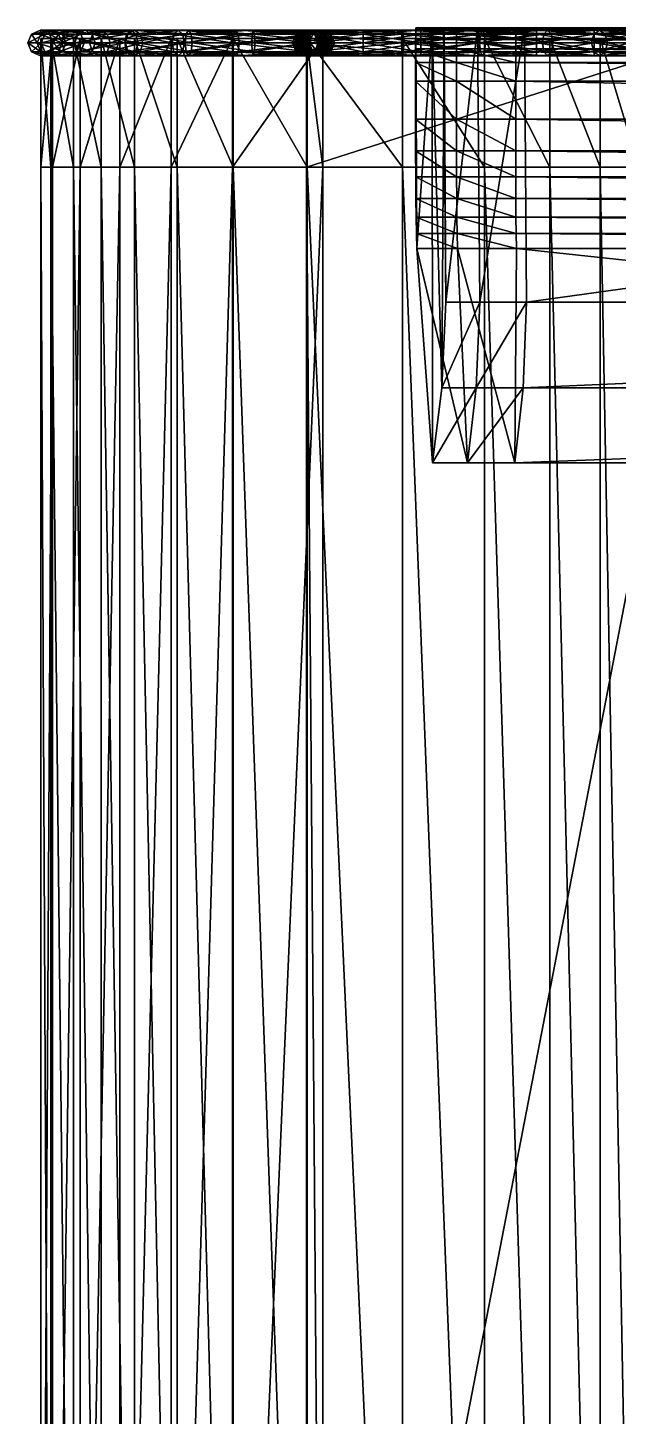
# Model space of a CAD drawing. Extents: x -356 to 628, y -543 to 194.
# Drawn here: x -355.6 to -162.8, y -258.9 to 193.9 of the extents above; entities that cross this region are included whole.
import ezdxf

# ---------------------------------------------------------------- set-up
doc = ezdxf.new("R2010")
doc.units = 0
doc.header["$MEASUREMENT"] = 0
for name, color, linetype in [('Line01', 152, 'Continuous'), ('Line06', 132, 'Continuous'), ('Loft02', 134, 'Continuous')]:
    doc.layers.add(name, color=color, linetype=linetype)

msp = doc.modelspace()

# ---------------------------------------------------------------- meshes
at = {"layer": 'Line01', "color": 5}
mesh = msp.add_polyface(dxfattribs=at)
corners = [(-133.26, 190.4, -217.16), (-133.38, 190.4, 166.06), (-138.78, 190.4, 196.08), (-146.27, 190.4, 220.02), (-156.11, 190.4, 238.17), (-168.77, 190.4, 251.63), (-185.2, 190.4, 261.54), (-206.53, 190.4, 268.6), (-233.2, 190.4, 273.17), (-264.33, 190.4, 273.17), (-288.51, 190.4, 269), (-306.81, 190.4, 261.52), (-320.72, 190.4, 251.34), (-331.62, 190.4, 238.79), (-340.61, 190.4, 224.16), (-347.99, 190.4, 209.26), (-351.26, 190.4, 166.89), (-347.53, 190.4, 136.33), (-338.51, 190.4, 116.43), (-325.54, 190.4, 104.13), (-308.79, 190.4, 96.78), (-288.72, 190.4, 92.81), (-259.23, 190.4, 89.95), (-264.62, 190.4, -217.19), (-133.26, 148.4, -217.16), (-133.38, 148.4, 166.06), (-138.78, 148.4, 196.08), (-146.27, 148.4, 220.02), (-156.11, 148.4, 238.17), (-168.77, 148.4, 251.63), (-185.2, 148.4, 261.54), (-206.53, 148.4, 268.6), (-233.2, 148.4, 273.17), (-264.33, 148.4, 273.17), (-288.51, 148.4, 269), (-306.81, 148.4, 261.52), (-320.72, 148.4, 251.34), (-331.62, 148.4, 238.79), (-340.61, 148.4, 224.16), (-347.99, 148.4, 209.26), (-351.26, 148.4, 166.89), (-347.53, 148.4, 136.33), (-338.51, 148.4, 116.43), (-325.54, 148.4, 104.13), (-308.79, 148.4, 96.78), (-288.72, 148.4, 92.81), (-259.23, 148.4, 89.95), (-264.62, 148.4, -217.19), (-133.26, -530.95, -217.16), (-133.38, -530.95, 166.06), (-138.78, -530.95, 196.08), (-146.27, -530.95, 220.02), (-156.11, -530.95, 238.17), (-168.77, -530.95, 251.63), (-185.2, -530.95, 261.54), (-206.53, -530.95, 268.6), (-233.2, -530.95, 273.17), (-264.33, -530.95, 273.17), (-288.51, -530.95, 269), (-306.81, -530.95, 261.52), (-320.72, -530.95, 251.34), (-331.62, -530.95, 238.79), (-340.61, -530.95, 224.16), (-347.99, -530.95, 209.26), (-351.26, -530.95, 166.89), (-347.53, -530.95, 136.33), (-338.51, -530.95, 116.43), (-325.54, -530.95, 104.13), (-308.79, -530.95, 96.78), (-288.72, -530.95, 92.81), (-259.23, -530.95, 89.95), (-264.62, -530.95, -217.19), (-157.63, -542.5, -192.81), (-157.74, -542.5, 163.88), (-162.49, -542.5, 190.27), (-168.81, -542.5, 210.49), (-176.02, -542.5, 223.78), (-184.22, -542.5, 232.49), (-195.45, -542.5, 239.27), (-212.45, -542.5, 244.9), (-235.27, -542.5, 248.81), (-262.25, -542.5, 248.81), (-281.75, -542.5, 245.45), (-294.83, -542.5, 240.1), (-304.13, -542.5, 233.3), (-311.92, -542.5, 224.33), (-319.27, -542.5, 212.36), (-324.06, -542.5, 202.69), (-326.78, -542.5, 167.43), (-323.8, -542.5, 142.98), (-318.29, -542.5, 130.83), (-311.86, -542.5, 124.73), (-301.44, -542.5, 120.16), (-285.18, -542.5, 116.94), (-234.48, -542.5, 112.03), (-239.83, -542.5, -192.82)]
mesh.append_faces([[corners[k] for k in face] for face in [(21, 10, 22, 21), (20, 17, 21, 20)]], dxfattribs={"vtx0": -1, "vtx1": -1, "vtx3": -1, "color": 5})
mesh.append_faces([[corners[k] for k in face] for face in [(94, 72, 73, 94), (94, 73, 74, 94), (94, 74, 75, 94), (94, 75, 76, 94), (94, 76, 77, 94), (94, 77, 78, 94), (94, 78, 79, 94), (94, 79, 80, 94), (93, 80, 81, 93), (93, 81, 82, 93), (93, 82, 83, 93), (93, 83, 84, 93), (93, 84, 85, 93), (93, 85, 86, 93), (93, 86, 87, 93), (93, 87, 88, 93), (93, 88, 89, 93), (92, 89, 90, 92), (22, 1, 0, 22), (22, 2, 1, 22), (22, 3, 2, 22), (22, 4, 3, 22), (22, 5, 4, 22), (22, 6, 5, 22), (22, 7, 6, 22), (22, 8, 7, 22), (22, 9, 8, 22), (22, 10, 9, 22), (21, 11, 10, 21), (21, 12, 11, 21), (21, 13, 12, 21), (21, 14, 13, 21), (21, 15, 14, 21), (21, 16, 15, 21), (21, 17, 16, 21), (20, 18, 17, 20)]], dxfattribs={"vtx0": -1, "vtx2": -1, "vtx3": -1, "color": 5})
mesh.append_faces([[corners[k] for k in face] for face in [(22, 0, 23, 22)]], dxfattribs={"vtx0": -1, "vtx3": -1, "color": 5})
mesh.append_faces([[corners[k] for k in face] for face in [(93, 94, 80, 93), (92, 93, 89, 92)]], dxfattribs={"vtx1": -1, "vtx2": -1, "vtx3": -1, "color": 5})
mesh.append_faces([[corners[k] for k in face] for face in [(0, 1, 24, 0), (1, 2, 25, 1), (2, 3, 26, 2), (3, 4, 27, 3), (4, 5, 28, 4), (5, 6, 29, 5), (6, 7, 30, 6), (7, 8, 31, 7), (8, 9, 32, 8), (9, 10, 33, 9), (10, 11, 34, 10), (11, 12, 35, 11), (12, 13, 36, 12), (13, 14, 37, 13), (14, 15, 38, 14), (15, 16, 39, 15), (16, 17, 40, 16), (17, 18, 41, 17), (18, 19, 42, 18), (19, 20, 43, 19), (20, 21, 44, 20), (21, 22, 45, 21), (22, 23, 46, 22), (23, 0, 47, 23), (24, 25, 48, 24), (25, 26, 49, 25), (26, 27, 50, 26), (27, 28, 51, 27), (28, 29, 52, 28), (29, 30, 53, 29), (30, 31, 54, 30), (31, 32, 55, 31), (32, 33, 56, 32), (33, 34, 57, 33), (34, 35, 58, 34), (35, 36, 59, 35), (36, 37, 60, 36), (37, 38, 61, 37), (38, 39, 62, 38), (39, 40, 63, 39), (40, 41, 64, 40), (41, 42, 65, 41), (42, 43, 66, 42), (43, 44, 67, 43), (44, 45, 68, 44), (45, 46, 69, 45), (46, 47, 70, 46), (47, 24, 71, 47), (48, 49, 72, 48), (49, 50, 73, 49), (50, 51, 74, 50), (51, 52, 75, 51), (52, 53, 76, 52), (53, 54, 77, 53), (54, 55, 78, 54), (55, 56, 79, 55), (56, 57, 80, 56), (57, 58, 81, 57), (58, 59, 82, 58), (59, 60, 83, 59), (60, 61, 84, 60), (61, 62, 85, 61), (62, 63, 86, 62), (63, 64, 87, 63), (64, 65, 88, 64), (65, 66, 89, 65), (66, 67, 90, 66), (67, 68, 91, 67), (68, 69, 92, 68), (69, 70, 93, 69), (70, 71, 94, 70), (71, 48, 95, 71), (91, 92, 90, 91), (19, 18, 20, 19)]], dxfattribs={"vtx1": -1, "vtx3": -1, "color": 5})
mesh.append_faces([[corners[k] for k in face] for face in [(1, 25, 24, 1), (2, 26, 25, 2), (3, 27, 26, 3), (4, 28, 27, 4), (5, 29, 28, 5), (6, 30, 29, 6), (7, 31, 30, 7), (8, 32, 31, 8), (9, 33, 32, 9), (10, 34, 33, 10), (11, 35, 34, 11), (12, 36, 35, 12), (13, 37, 36, 13), (14, 38, 37, 14), (15, 39, 38, 15), (16, 40, 39, 16), (17, 41, 40, 17), (18, 42, 41, 18), (19, 43, 42, 19), (20, 44, 43, 20), (21, 45, 44, 21), (22, 46, 45, 22), (23, 47, 46, 23), (0, 24, 47, 0), (25, 49, 48, 25), (26, 50, 49, 26), (27, 51, 50, 27), (28, 52, 51, 28), (29, 53, 52, 29), (30, 54, 53, 30), (31, 55, 54, 31), (32, 56, 55, 32), (33, 57, 56, 33), (34, 58, 57, 34), (35, 59, 58, 35), (36, 60, 59, 36), (37, 61, 60, 37), (38, 62, 61, 38), (39, 63, 62, 39), (40, 64, 63, 40), (41, 65, 64, 41), (42, 66, 65, 42), (43, 67, 66, 43), (44, 68, 67, 44), (45, 69, 68, 45), (46, 70, 69, 46), (47, 71, 70, 47), (24, 48, 71, 24), (49, 73, 72, 49), (50, 74, 73, 50), (51, 75, 74, 51), (52, 76, 75, 52), (53, 77, 76, 53), (54, 78, 77, 54), (55, 79, 78, 55), (56, 80, 79, 56), (57, 81, 80, 57), (58, 82, 81, 58), (59, 83, 82, 59), (60, 84, 83, 60), (61, 85, 84, 61), (62, 86, 85, 62), (63, 87, 86, 63), (64, 88, 87, 64), (65, 89, 88, 65), (66, 90, 89, 66), (67, 91, 90, 67), (68, 92, 91, 68), (69, 93, 92, 69), (70, 94, 93, 70), (71, 95, 94, 71), (48, 72, 95, 48), (94, 95, 72, 94)]], dxfattribs={"vtx2": -1, "vtx3": -1, "color": 5})
at = {"layer": 'Line06', "color": 6}
mesh = msp.add_polyface(dxfattribs=at)
corners = [(483.83, 104.42, -155.71), (484.35, 76.49, -11.56), (489.35, 52.04, 113.63), (490.47, 121.88, 233.06), (490.72, 126.84, 243.32), (490.93, 132.16, 253.08), (491.09, 138.19, 261.82), (491.2, 145.27, 269.06), (491.27, 153.77, 274.28), (491.3, 164.04, 276.97), (491.29, 176.44, 276.63), (491.28, 182.58, 275.1), (491.25, 187.04, 273.13), (491.22, 190.1, 270.79), (491.19, 192.03, 268.15), (491.14, 193.12, 265.29), (491.09, 193.65, 262.28), (491.04, 193.89, 259.2), (489.56, 193.89, 118.51), (483.24, 193.89, -61.52), (486.53, 193.89, -213.42), (466.05, 104.42, -155.69), (466.53, 76.49, -11.6), (471.21, 52.04, 113.6), (473.63, 121.88, 255.2), (473.79, 126.84, 265.46), (473.92, 132.16, 275.23), (474, 138.19, 283.98), (474.05, 145.27, 291.22), (474.07, 153.77, 296.44), (474.08, 164.04, 299.14), (474.08, 176.44, 298.8), (474.07, 182.58, 297.27), (474.07, 187.04, 295.3), (474.06, 190.1, 292.95), (474.04, 192.03, 290.31), (474.03, 193.12, 287.45), (474, 193.65, 284.44), (473.98, 193.89, 281.35), (471.41, 193.89, 118.48), (465.49, 193.89, -61.55), (468.57, 193.89, -213.33), (450.24, 104.42, -155.66), (450.7, 76.49, -11.63), (455.1, 52.04, 113.57), (456.63, 121.88, 260.12), (456.77, 126.84, 270.39), (456.87, 132.16, 280.15), (456.94, 138.19, 288.91), (456.97, 145.27, 296.15), (456.98, 153.77, 301.38), (456.98, 164.04, 304.07), (456.98, 176.44, 303.73), (456.98, 182.58, 302.2), (456.98, 187.04, 300.23), (456.97, 190.1, 297.88), (456.96, 192.03, 295.24), (456.95, 193.12, 292.38), (456.94, 193.65, 289.37), (456.92, 193.89, 286.28), (455.29, 193.89, 118.46), (449.72, 193.89, -61.57), (452.61, 193.89, -213.25), (-192.73, 104.42, -156.1), (-193.89, 76.49, -12.36), (-196.55, 52.04, 113.14), (-196.08, 121.88, 258.6), (-196.15, 126.84, 268.88), (-196.21, 132.16, 278.65), (-196.24, 138.19, 287.42), (-196.26, 145.27, 294.66), (-196.27, 153.77, 299.89), (-196.27, 164.04, 302.58), (-196.27, 176.44, 302.24), (-196.27, 182.58, 300.71), (-196.27, 187.04, 298.74), (-196.27, 190.1, 296.39), (-196.26, 192.03, 293.75), (-196.25, 193.12, 290.89), (-196.25, 193.65, 287.87), (-196.24, 193.89, 284.79), (-196.66, 193.89, 118.04), (-193.13, 193.89, -62.3), (-193.41, 193.89, -213.26), (-208, 104.42, -156.16), (-209.23, 76.49, -12.38), (-212.08, 52.04, 113.14), (-215.35, 121.88, 250.71), (-215.45, 126.84, 260.99), (-215.52, 132.16, 270.76), (-215.57, 138.19, 279.52), (-215.61, 145.27, 286.77), (-215.62, 153.77, 291.99), (-215.63, 164.04, 294.69), (-215.63, 176.44, 294.35), (-215.62, 182.58, 292.82), (-215.62, 187.04, 290.85), (-215.61, 190.1, 288.5), (-215.6, 192.03, 285.86), (-215.59, 193.12, 282.99), (-215.58, 193.65, 279.98), (-215.56, 193.89, 276.89), (-212.19, 193.89, 118.04), (-208.43, 193.89, -62.33), (-208.73, 193.89, -213.34), (-219.16, 104.42, -156.2), (-220.45, 76.49, -12.39), (-223.43, 52.04, 113.14), (-228.53, 121.88, 230.49), (-228.67, 126.84, 240.77), (-228.78, 132.16, 250.54), (-228.87, 138.19, 259.31), (-228.94, 145.27, 266.55), (-228.97, 153.77, 271.78), (-228.99, 164.04, 274.47), (-228.99, 176.44, 274.13), (-228.98, 182.58, 272.6), (-228.97, 187.04, 270.63), (-228.95, 190.1, 268.28), (-228.93, 192.03, 265.64), (-228.9, 193.12, 262.78), (-228.88, 193.65, 259.76), (-228.85, 193.89, 256.68), (-223.55, 193.89, 118.04), (-219.6, 193.89, -62.35), (-219.92, 193.89, -213.4)]
mesh.append_faces([[corners[k] for k in face] for face in [(18, 1, 19, 18), (17, 3, 18, 17), (16, 12, 17, 16), (15, 13, 16, 15)]], dxfattribs={"vtx0": -1, "vtx1": -1, "vtx3": -1, "color": 6})
mesh.append_faces([[corners[k] for k in face] for face in [(19, 1, 0, 19), (18, 2, 1, 18), (18, 3, 2, 18), (17, 4, 3, 17), (17, 5, 4, 17), (17, 6, 5, 17), (17, 7, 6, 17), (17, 8, 7, 17), (17, 9, 8, 17), (17, 10, 9, 17), (17, 11, 10, 17), (17, 12, 11, 17), (16, 13, 12, 16), (124, 105, 106, 124), (123, 106, 107, 123), (123, 107, 108, 123), (122, 108, 109, 122), (122, 109, 110, 122), (122, 110, 111, 122), (122, 111, 112, 122), (122, 112, 113, 122), (122, 113, 114, 122), (122, 114, 115, 122), (122, 115, 116, 122), (122, 116, 117, 122), (121, 117, 118, 121)]], dxfattribs={"vtx0": -1, "vtx2": -1, "vtx3": -1, "color": 6})
mesh.append_faces([[corners[k] for k in face] for face in [(0, 22, 21, 0), (1, 23, 22, 1), (2, 24, 23, 2), (3, 25, 24, 3), (4, 26, 25, 4), (5, 27, 26, 5), (6, 28, 27, 6), (7, 29, 28, 7), (8, 30, 29, 8), (9, 31, 30, 9), (10, 32, 31, 10), (11, 33, 32, 11), (12, 34, 33, 12), (13, 35, 34, 13), (14, 36, 35, 14), (15, 37, 36, 15), (16, 38, 37, 16), (17, 39, 38, 17), (18, 40, 39, 18), (19, 41, 40, 19), (20, 21, 41, 20), (21, 43, 42, 21), (22, 44, 43, 22), (23, 45, 44, 23), (24, 46, 45, 24), (25, 47, 46, 25), (26, 48, 47, 26), (27, 49, 48, 27), (28, 50, 49, 28), (29, 51, 50, 29), (30, 52, 51, 30), (31, 53, 52, 31), (32, 54, 53, 32), (33, 55, 54, 33), (34, 56, 55, 34), (35, 57, 56, 35), (36, 58, 57, 36), (37, 59, 58, 37), (38, 60, 59, 38), (39, 61, 60, 39), (40, 62, 61, 40), (41, 42, 62, 41), (42, 64, 63, 42), (43, 65, 64, 43), (44, 66, 65, 44), (45, 67, 66, 45), (46, 68, 67, 46), (47, 69, 68, 47), (48, 70, 69, 48), (49, 71, 70, 49), (50, 72, 71, 50), (51, 73, 72, 51), (52, 74, 73, 52), (53, 75, 74, 53), (54, 76, 75, 54), (55, 77, 76, 55), (56, 78, 77, 56), (57, 79, 78, 57), (58, 80, 79, 58), (59, 81, 80, 59), (60, 82, 81, 60), (61, 83, 82, 61), (62, 63, 83, 62), (63, 85, 84, 63), (64, 86, 85, 64), (65, 87, 86, 65), (66, 88, 87, 66), (67, 89, 88, 67), (68, 90, 89, 68), (69, 91, 90, 69), (70, 92, 91, 70), (71, 93, 92, 71), (72, 94, 93, 72), (73, 95, 94, 73), (74, 96, 95, 74), (75, 97, 96, 75), (76, 98, 97, 76), (77, 99, 98, 77), (78, 100, 99, 78), (79, 101, 100, 79), (80, 102, 101, 80), (81, 103, 102, 81), (82, 104, 103, 82), (83, 84, 104, 83), (84, 106, 105, 84), (85, 107, 106, 85), (86, 108, 107, 86), (87, 109, 108, 87), (88, 110, 109, 88), (89, 111, 110, 89), (90, 112, 111, 90), (91, 113, 112, 91), (92, 114, 113, 92), (93, 115, 114, 93), (94, 116, 115, 94), (95, 117, 116, 95), (96, 118, 117, 96), (97, 119, 118, 97), (98, 120, 119, 98), (99, 121, 120, 99), (100, 122, 121, 100), (101, 123, 122, 101), (102, 124, 123, 102), (103, 125, 124, 103), (104, 105, 125, 104), (19, 0, 20, 19), (120, 118, 119, 120)]], dxfattribs={"vtx0": -1, "vtx3": -1, "color": 6})
mesh.append_faces([[corners[k] for k in face] for face in [(123, 124, 106, 123), (122, 123, 108, 122), (121, 122, 117, 121), (120, 121, 118, 120)]], dxfattribs={"vtx1": -1, "vtx2": -1, "vtx3": -1, "color": 6})
mesh.append_faces([[corners[k] for k in face] for face in [(0, 1, 22, 0), (1, 2, 23, 1), (2, 3, 24, 2), (3, 4, 25, 3), (4, 5, 26, 4), (5, 6, 27, 5), (6, 7, 28, 6), (7, 8, 29, 7), (8, 9, 30, 8), (9, 10, 31, 9), (10, 11, 32, 10), (11, 12, 33, 11), (12, 13, 34, 12), (13, 14, 35, 13), (14, 15, 36, 14), (15, 16, 37, 15), (16, 17, 38, 16), (17, 18, 39, 17), (18, 19, 40, 18), (19, 20, 41, 19), (20, 0, 21, 20), (21, 22, 43, 21), (22, 23, 44, 22), (23, 24, 45, 23), (24, 25, 46, 24), (25, 26, 47, 25), (26, 27, 48, 26), (27, 28, 49, 27), (28, 29, 50, 28), (29, 30, 51, 29), (30, 31, 52, 30), (31, 32, 53, 31), (32, 33, 54, 32), (33, 34, 55, 33), (34, 35, 56, 34), (35, 36, 57, 35), (36, 37, 58, 36), (37, 38, 59, 37), (38, 39, 60, 38), (39, 40, 61, 39), (40, 41, 62, 40), (41, 21, 42, 41), (42, 43, 64, 42), (43, 44, 65, 43), (44, 45, 66, 44), (45, 46, 67, 45), (46, 47, 68, 46), (47, 48, 69, 47), (48, 49, 70, 48), (49, 50, 71, 49), (50, 51, 72, 50), (51, 52, 73, 51), (52, 53, 74, 52), (53, 54, 75, 53), (54, 55, 76, 54), (55, 56, 77, 55), (56, 57, 78, 56), (57, 58, 79, 57), (58, 59, 80, 58), (59, 60, 81, 59), (60, 61, 82, 60), (61, 62, 83, 61), (62, 42, 63, 62), (63, 64, 85, 63), (64, 65, 86, 64), (65, 66, 87, 65), (66, 67, 88, 66), (67, 68, 89, 67), (68, 69, 90, 68), (69, 70, 91, 69), (70, 71, 92, 70), (71, 72, 93, 71), (72, 73, 94, 72), (73, 74, 95, 73), (74, 75, 96, 74), (75, 76, 97, 75), (76, 77, 98, 76), (77, 78, 99, 77), (78, 79, 100, 78), (79, 80, 101, 79), (80, 81, 102, 80), (81, 82, 103, 81), (82, 83, 104, 82), (83, 63, 84, 83), (84, 85, 106, 84), (85, 86, 107, 85), (86, 87, 108, 86), (87, 88, 109, 87), (88, 89, 110, 88), (89, 90, 111, 89), (90, 91, 112, 90), (91, 92, 113, 91), (92, 93, 114, 92), (93, 94, 115, 93), (94, 95, 116, 94), (95, 96, 117, 95), (96, 97, 118, 96), (97, 98, 119, 97), (98, 99, 120, 98), (99, 100, 121, 99), (100, 101, 122, 100), (101, 102, 123, 101), (102, 103, 124, 102), (103, 104, 125, 103), (104, 84, 105, 104), (15, 14, 13, 15), (124, 125, 105, 124)]], dxfattribs={"vtx2": -1, "vtx3": -1, "color": 6})
at = {"layer": 'Loft02', "color": 5}
mesh = msp.add_polyface(dxfattribs=at)
corners = [(-340.23, 188.93, 114.21), (-350, 186, 136.75), (-351.18, 188.93, 136.4), (-339.25, 191.85, 114.97), (-350, 191.85, 136.75), (-354.35, 186, 167.71), (-355.56, 188.93, 167.68), (-351.4, 184.79, 167.78), (-347.16, 184.79, 137.59), (-348.46, 186, 167.84), (-344.32, 186, 138.44), (-347.24, 188.93, 167.87), (-343.14, 188.93, 138.78), (-348.46, 191.85, 167.84), (-344.32, 191.85, 138.44), (-351.4, 193.07, 167.78), (-347.16, 193.07, 137.59), (-354.35, 191.85, 167.71), (-351.26, 186, 210.06), (-352.45, 188.93, 210.41), (-348.41, 184.79, 209.2), (-345.55, 186, 208.35), (-344.37, 188.93, 208), (-345.55, 191.85, 208.35), (-348.41, 193.07, 209.2), (-351.26, 191.85, 210.06), (-343.42, 186, 225.83), (-344.49, 188.93, 226.41), (-340.84, 184.79, 224.44), (-338.27, 186, 223.05), (-340.84, 193.07, 224.44), (-343.42, 191.85, 225.83)]
mesh.append_faces([[corners[k] for k in face] for face in [(0, 1, 2, 0), (3, 2, 4, 3), (2, 5, 6, 2), (2, 1, 5, 2), (1, 7, 5, 1), (1, 8, 7, 1), (8, 9, 7, 8), (8, 10, 9, 8), (10, 11, 9, 10), (12, 13, 11, 12), (14, 15, 13, 14), (14, 16, 15, 14), (16, 17, 15, 16), (16, 4, 17, 16), (4, 6, 17, 4), (4, 2, 6, 4), (6, 18, 19, 6), (6, 5, 18, 6), (5, 20, 18, 5), (5, 7, 20, 5), (7, 21, 20, 7), (7, 9, 21, 7), (9, 22, 21, 9), (9, 11, 22, 9), (11, 23, 22, 11), (11, 13, 23, 11), (13, 24, 23, 13), (13, 15, 24, 13), (15, 25, 24, 15), (15, 17, 25, 15), (17, 19, 25, 17), (17, 6, 19, 17), (19, 26, 27, 19), (19, 18, 26, 19), (18, 28, 26, 18), (18, 20, 28, 18), (20, 21, 29, 20), (23, 24, 30, 23), (24, 31, 30, 24), (24, 25, 31, 24), (25, 27, 31, 25), (25, 19, 27, 25)]], dxfattribs={"vtx3": -1, "color": 5})
mesh = msp.add_polyface(dxfattribs=at)
corners = [(-323.92, 188.93, 99.87), (-339.25, 186, 114.97), (-340.23, 188.93, 114.21), (-323.29, 191.85, 100.92), (-339.25, 191.85, 114.97), (-350, 186, 136.75), (-347.16, 184.79, 137.59), (-336.88, 184.79, 116.78), (-344.32, 186, 138.44), (-334.52, 186, 118.6), (-343.14, 188.93, 138.78), (-333.54, 188.93, 119.36), (-344.32, 191.85, 138.44), (-334.52, 191.85, 118.6), (-347.16, 193.07, 137.59), (-336.88, 193.07, 116.78), (-350, 191.85, 136.75), (-351.18, 188.93, 136.4), (-347.24, 188.93, 167.87), (-348.46, 191.85, 167.84), (-348.41, 184.79, 209.2), (-338.27, 186, 223.05), (-340.84, 184.79, 224.44), (-345.55, 186, 208.35), (-337.2, 188.93, 222.47), (-344.37, 188.93, 208), (-338.27, 191.85, 223.05), (-345.55, 191.85, 208.35), (-340.84, 193.07, 224.44), (-344.49, 188.93, 226.41), (-334.38, 186, 240.43), (-335.37, 188.93, 241.14), (-343.42, 186, 225.83), (-332, 184.79, 238.71), (-329.62, 186, 236.99), (-328.64, 188.93, 236.27), (-329.62, 191.85, 236.99), (-332, 193.07, 238.71), (-334.38, 191.85, 240.43), (-343.42, 191.85, 225.83), (-322.87, 186, 253.54), (-323.7, 188.93, 254.43)]
mesh.append_faces([[corners[k] for k in face] for face in [(0, 1, 2, 0), (3, 2, 4, 3), (2, 1, 5, 2), (1, 6, 5, 1), (1, 7, 6, 1), (7, 8, 6, 7), (7, 9, 8, 7), (9, 10, 8, 9), (9, 11, 10, 9), (11, 12, 10, 11), (11, 13, 12, 11), (13, 14, 12, 13), (13, 15, 14, 13), (15, 16, 14, 15), (15, 4, 16, 15), (4, 2, 17, 4), (8, 10, 18, 8), (10, 12, 19, 10), (20, 21, 22, 20), (23, 24, 21, 23), (23, 25, 24, 23), (25, 26, 24, 25), (25, 27, 26, 25), (27, 28, 26, 27), (29, 30, 31, 29), (29, 32, 30, 29), (32, 33, 30, 32), (32, 22, 33, 32), (22, 34, 33, 22), (22, 21, 34, 22), (21, 35, 34, 21), (21, 24, 35, 21), (24, 36, 35, 24), (24, 26, 36, 24), (26, 37, 36, 26), (26, 28, 37, 26), (28, 38, 37, 28), (28, 39, 38, 28), (39, 31, 38, 39), (39, 29, 31, 39), (31, 30, 40, 31), (38, 31, 41, 38)]], dxfattribs={"vtx3": -1, "color": 5})
mesh = msp.add_polyface(dxfattribs=at)
corners = [(-304.15, 188.93, 91.77), (-323.29, 186, 100.92), (-323.92, 188.93, 99.87), (-303.83, 191.85, 92.94), (-323.29, 191.85, 100.92), (-339.25, 186, 114.97), (-336.88, 184.79, 116.78), (-321.78, 184.79, 103.47), (-334.52, 186, 118.6), (-320.26, 186, 106.02), (-333.54, 188.93, 119.36), (-319.63, 188.93, 107.08), (-334.52, 191.85, 118.6), (-320.26, 191.85, 106.02), (-336.88, 193.07, 116.78), (-321.78, 193.07, 103.47), (-339.25, 191.85, 114.97), (-340.23, 188.93, 114.21), (-335.37, 188.93, 241.14), (-322.87, 186, 253.54), (-323.7, 188.93, 254.43), (-334.38, 186, 240.43), (-320.87, 184.79, 251.38), (-332, 184.79, 238.71), (-318.87, 186, 249.22), (-329.62, 186, 236.99), (-318.05, 188.93, 248.32), (-328.64, 188.93, 236.27), (-318.87, 191.85, 249.22), (-329.62, 191.85, 236.99), (-320.87, 193.07, 251.38), (-332, 193.07, 238.71), (-322.87, 191.85, 253.54), (-334.38, 191.85, 240.43), (-307.87, 186, 264.4), (-308.47, 188.93, 265.47), (-306.44, 184.79, 261.82), (-305.01, 186, 259.25), (-304.42, 188.93, 258.18), (-305.01, 191.85, 259.25), (-306.44, 193.07, 261.82), (-307.87, 191.85, 264.4)]
mesh.append_faces([[corners[k] for k in face] for face in [(0, 1, 2, 0), (3, 2, 4, 3), (2, 1, 5, 2), (1, 6, 5, 1), (1, 7, 6, 1), (7, 8, 6, 7), (7, 9, 8, 7), (9, 10, 8, 9), (9, 11, 10, 9), (11, 12, 10, 11), (11, 13, 12, 11), (13, 14, 12, 13), (13, 15, 14, 13), (15, 16, 14, 15), (15, 4, 16, 15), (4, 2, 17, 4), (18, 19, 20, 18), (21, 22, 19, 21), (21, 23, 22, 21), (23, 24, 22, 23), (23, 25, 24, 23), (25, 26, 24, 25), (25, 27, 26, 25), (27, 28, 26, 27), (27, 29, 28, 27), (29, 30, 28, 29), (29, 31, 30, 29), (31, 32, 30, 31), (31, 33, 32, 31), (33, 20, 32, 33), (20, 34, 35, 20), (20, 19, 34, 20), (19, 36, 34, 19), (19, 22, 36, 19), (22, 24, 37, 22), (24, 26, 38, 24), (26, 28, 39, 26), (28, 30, 40, 28), (30, 41, 40, 30), (30, 32, 41, 30), (32, 35, 41, 32), (32, 20, 35, 32)]], dxfattribs={"vtx3": -1, "color": 5})
mesh = msp.add_polyface(dxfattribs=at)
corners = [(-282.41, 188.93, 87.73), (-303.83, 186, 92.94), (-304.15, 188.93, 91.77), (-282.27, 186, 88.93), (-303.05, 184.79, 95.78), (-281.91, 184.79, 91.84), (-302.27, 186, 98.62), (-281.55, 186, 94.75), (-301.95, 188.93, 99.79), (-281.4, 188.93, 95.95), (-302.27, 191.85, 98.62), (-281.55, 191.85, 94.75), (-303.05, 193.07, 95.78), (-281.91, 193.07, 91.84), (-303.83, 191.85, 92.94), (-282.27, 191.85, 88.93), (-323.29, 186, 100.92), (-321.78, 184.79, 103.47), (-320.26, 186, 106.02), (-319.63, 188.93, 107.08), (-320.26, 191.85, 106.02), (-321.78, 193.07, 103.47), (-323.29, 191.85, 100.92), (-323.92, 188.93, 99.87), (-320.87, 184.79, 251.38), (-305.01, 186, 259.25), (-306.44, 184.79, 261.82), (-318.87, 186, 249.22), (-304.42, 188.93, 258.18), (-318.05, 188.93, 248.32), (-305.01, 191.85, 259.25), (-318.87, 191.85, 249.22), (-306.44, 193.07, 261.82), (-308.47, 188.93, 265.47), (-288.49, 186, 272.25), (-288.82, 188.93, 273.43), (-307.87, 186, 264.4), (-287.7, 184.79, 269.42), (-286.9, 186, 266.58), (-286.57, 188.93, 265.41), (-286.9, 191.85, 266.58), (-287.7, 193.07, 269.42), (-288.49, 191.85, 272.25), (-307.87, 191.85, 264.4)]
mesh.append_faces([[corners[k] for k in face] for face in [(0, 1, 2, 0), (3, 4, 1, 3), (5, 6, 4, 5), (7, 8, 6, 7), (9, 10, 8, 9), (11, 12, 10, 11), (13, 14, 12, 13), (15, 2, 14, 15), (2, 1, 16, 2), (1, 17, 16, 1), (1, 4, 17, 1), (4, 18, 17, 4), (4, 6, 18, 4), (6, 19, 18, 6), (6, 8, 19, 6), (8, 20, 19, 8), (8, 10, 20, 8), (10, 21, 20, 10), (10, 12, 21, 10), (12, 22, 21, 12), (12, 14, 22, 12), (14, 2, 23, 14), (24, 25, 26, 24), (27, 28, 25, 27), (29, 30, 28, 29), (31, 32, 30, 31), (33, 34, 35, 33), (33, 36, 34, 33), (36, 37, 34, 36), (36, 26, 37, 36), (26, 38, 37, 26), (26, 25, 38, 26), (25, 39, 38, 25), (25, 28, 39, 25), (28, 40, 39, 28), (28, 30, 40, 28), (30, 41, 40, 30), (30, 32, 41, 30), (32, 42, 41, 32), (32, 43, 42, 32), (43, 35, 42, 43), (43, 33, 35, 43)]], dxfattribs={"vtx3": -1, "color": 5})
mesh = msp.add_polyface(dxfattribs=at)
corners = [(-269.16, 188.93, -221.65), (-267.1, 186, -173.56), (-268.31, 188.93, -173.54), (-267.92, 186, -220.44), (-267.92, 191.85, -220.44), (-267.1, 191.85, -173.56), (-266.33, 186, -129.66), (-267.54, 188.93, -129.64), (-266.33, 191.85, -129.66), (-263.73, 188.93, 85.97), (-282.27, 186, 88.93), (-282.41, 188.93, 87.73), (-262.51, 186, 87.08), (-281.91, 184.79, 91.84), (-259.56, 184.79, 89.77), (-281.55, 186, 94.75), (-256.61, 186, 92.46), (-281.4, 188.93, 95.95), (-255.39, 188.93, 93.58), (-281.55, 191.85, 94.75), (-256.61, 191.85, 92.46), (-281.91, 193.07, 91.84), (-259.56, 193.07, 89.77), (-282.27, 191.85, 88.93), (-262.51, 191.85, 87.08), (-303.83, 186, 92.94), (-303.05, 184.79, 95.78), (-302.27, 186, 98.62), (-301.95, 188.93, 99.79), (-302.27, 191.85, 98.62), (-303.05, 193.07, 95.78), (-303.83, 191.85, 92.94), (-304.15, 188.93, 91.77), (-288.82, 188.93, 273.43), (-263.86, 186, 276.45), (-263.96, 188.93, 277.67), (-288.49, 186, 272.25), (-263.63, 184.79, 273.53), (-287.7, 184.79, 269.42), (-263.4, 186, 270.6), (-286.9, 186, 266.58), (-263.3, 188.93, 269.39), (-286.57, 188.93, 265.41), (-263.4, 191.85, 270.6), (-286.9, 191.85, 266.58), (-263.63, 193.07, 273.53), (-287.7, 193.07, 269.42), (-263.86, 191.85, 276.45), (-288.49, 191.85, 272.25)]
mesh.append_faces([[corners[k] for k in face] for face in [(0, 1, 2, 0), (0, 3, 1, 0), (4, 2, 5, 4), (4, 0, 2, 4), (2, 6, 7, 2), (2, 1, 6, 2), (5, 7, 8, 5), (5, 2, 7, 5), (9, 10, 11, 9), (9, 12, 10, 9), (12, 13, 10, 12), (14, 15, 13, 14), (16, 17, 15, 16), (18, 19, 17, 18), (20, 21, 19, 20), (22, 23, 21, 22), (24, 11, 23, 24), (24, 9, 11, 24), (11, 10, 25, 11), (10, 13, 26, 10), (13, 15, 27, 13), (15, 17, 28, 15), (17, 19, 29, 17), (19, 21, 30, 19), (21, 23, 31, 21), (23, 11, 32, 23), (33, 34, 35, 33), (33, 36, 34, 33), (36, 37, 34, 36), (36, 38, 37, 36), (38, 39, 37, 38), (38, 40, 39, 38), (40, 41, 39, 40), (40, 42, 41, 40), (42, 43, 41, 42), (42, 44, 43, 42), (44, 45, 43, 44), (44, 46, 45, 44), (46, 47, 45, 46), (46, 48, 47, 46), (48, 35, 47, 48), (48, 33, 35, 48)]], dxfattribs={"vtx3": -1, "color": 5})
mesh = msp.add_polyface(dxfattribs=at)
corners = [(-267.92, 186, -220.44), (-264.18, 184.79, -173.61), (-267.1, 186, -173.56), (-264.95, 184.79, -217.51), (-261.25, 186, -173.66), (-261.97, 186, -214.58), (-261.97, 191.85, -214.58), (-264.95, 193.07, -217.51), (-264.18, 193.07, -173.61), (-267.1, 191.85, -173.56), (-267.92, 191.85, -220.44), (-263.41, 184.79, -129.72), (-266.33, 186, -129.66), (-266.33, 191.85, -129.66), (-263.41, 193.07, -129.72), (-267.54, 188.93, -129.64), (-265.56, 186, -85.77), (-266.78, 188.93, -85.75), (-262.64, 184.79, -85.82), (-265.56, 191.85, -85.77), (-262.64, 193.07, -85.82), (-264.79, 186, -41.87), (-266.01, 188.93, -41.85), (-261.87, 184.79, -41.92), (-264.79, 191.85, -41.87), (-264.02, 186, 2.03), (-265.24, 188.93, 2.05), (-261.1, 184.79, 1.98), (-264.02, 191.85, 2.03), (-263.26, 186, 45.93), (-264.47, 188.93, 45.95), (-263.26, 191.85, 45.93), (-262.51, 186, 87.08), (-263.73, 188.93, 85.97), (-259.56, 184.79, 89.77), (-281.91, 184.79, 91.84), (-256.61, 186, 92.46), (-281.55, 186, 94.75), (-256.61, 191.85, 92.46), (-259.56, 193.07, 89.77), (-281.91, 193.07, 91.84), (-262.51, 191.85, 87.08), (-282.27, 191.85, 88.93)]
mesh.append_faces([[corners[k] for k in face] for face in [(0, 1, 2, 0), (0, 3, 1, 0), (3, 4, 1, 3), (3, 5, 4, 3), (6, 7, 8, 6), (7, 9, 8, 7), (7, 10, 9, 7), (2, 11, 12, 2), (2, 1, 11, 2), (8, 13, 14, 8), (8, 9, 13, 8), (15, 16, 17, 15), (15, 12, 16, 15), (12, 18, 16, 12), (12, 11, 18, 12), (14, 19, 20, 14), (14, 13, 19, 14), (13, 17, 19, 13), (13, 15, 17, 13), (17, 21, 22, 17), (17, 16, 21, 17), (16, 23, 21, 16), (16, 18, 23, 16), (20, 19, 24, 20), (19, 22, 24, 19), (19, 17, 22, 19), (22, 25, 26, 22), (22, 21, 25, 22), (21, 27, 25, 21), (24, 26, 28, 24), (24, 22, 26, 24), (26, 29, 30, 26), (26, 25, 29, 26), (28, 30, 31, 28), (28, 26, 30, 28), (30, 32, 33, 30), (30, 29, 32, 30), (31, 30, 33, 31), (32, 34, 35, 32), (34, 36, 37, 34), (38, 39, 40, 38), (39, 41, 42, 39)]], dxfattribs={"vtx3": -1, "color": 5})
mesh = msp.add_polyface(dxfattribs=at)
corners = [(-261.97, 186, -214.58), (-260.04, 188.93, -173.69), (-261.25, 186, -173.66), (-260.73, 188.93, -213.37), (-261.25, 191.85, -173.66), (-261.97, 191.85, -214.58), (-264.18, 193.07, -173.61), (-264.18, 184.79, -173.61), (-260.48, 186, -129.77), (-263.41, 184.79, -129.72), (-259.27, 188.93, -129.79), (-260.48, 191.85, -129.77), (-263.41, 193.07, -129.72), (-259.71, 186, -85.87), (-262.64, 184.79, -85.82), (-258.5, 188.93, -85.89), (-262.64, 193.07, -85.82), (-259.71, 191.85, -85.87), (-258.94, 186, -41.97), (-261.87, 184.79, -41.92), (-261.87, 193.07, -41.92), (-258.94, 191.85, -41.97), (-264.79, 191.85, -41.87), (-264.79, 186, -41.87), (-261.1, 184.79, 1.98), (-258.17, 186, 1.93), (-261.1, 193.07, 1.98), (-264.02, 191.85, 2.03), (-264.02, 186, 2.03), (-260.33, 184.79, 45.87), (-263.26, 186, 45.93), (-257.41, 186, 45.82), (-263.26, 191.85, 45.93), (-260.33, 193.07, 45.87), (-259.56, 184.79, 89.77), (-262.51, 186, 87.08), (-262.51, 191.85, 87.08), (-259.56, 193.07, 89.77), (-263.73, 188.93, 85.97), (-256.61, 186, 92.46), (-255.39, 188.93, 93.58), (-281.4, 188.93, 95.95), (-256.61, 191.85, 92.46), (-281.55, 191.85, 94.75)]
mesh.append_faces([[corners[k] for k in face] for face in [(0, 1, 2, 0), (0, 3, 1, 0), (3, 4, 1, 3), (3, 5, 4, 3), (5, 6, 4, 5), (7, 8, 9, 7), (7, 2, 8, 7), (2, 10, 8, 2), (2, 1, 10, 2), (1, 11, 10, 1), (1, 4, 11, 1), (4, 12, 11, 4), (4, 6, 12, 4), (9, 13, 14, 9), (9, 8, 13, 9), (8, 15, 13, 8), (8, 10, 15, 8), (11, 16, 17, 11), (11, 12, 16, 11), (14, 18, 19, 14), (14, 13, 18, 14), (17, 20, 21, 17), (17, 16, 20, 17), (16, 22, 20, 16), (23, 19, 24, 23), (19, 25, 24, 19), (19, 18, 25, 19), (21, 20, 26, 21), (20, 27, 26, 20), (20, 22, 27, 20), (28, 29, 30, 28), (28, 24, 29, 28), (24, 31, 29, 24), (26, 32, 33, 26), (26, 27, 32, 26), (30, 34, 35, 30), (30, 29, 34, 30), (33, 36, 37, 33), (33, 32, 36, 33), (32, 38, 36, 32), (39, 40, 41, 39), (40, 42, 43, 40)]], dxfattribs={"vtx3": -1, "color": 5})
mesh = msp.add_polyface(dxfattribs=at)
corners = [(-259.27, 188.93, -129.79), (-259.71, 191.85, -85.87), (-258.5, 188.93, -85.89), (-260.48, 191.85, -129.77), (-259.71, 186, -85.87), (-257.73, 188.93, -41.99), (-258.94, 186, -41.97), (-258.94, 191.85, -41.97), (-256.96, 188.93, 1.9), (-258.17, 186, 1.93), (-258.17, 191.85, 1.93), (-261.1, 193.07, 1.98), (-261.1, 184.79, 1.98), (-257.41, 186, 45.82), (-256.19, 188.93, 45.8), (-257.41, 191.85, 45.82), (-260.33, 193.07, 45.87), (-260.33, 184.79, 45.87), (-256.61, 186, 92.46), (-259.56, 184.79, 89.77), (-255.39, 188.93, 93.58), (-256.61, 191.85, 92.46), (-259.56, 193.07, 89.77), (-263.96, 188.93, 277.67), (-263.86, 186, 276.45), (-232.95, 186, 276.45), (-263.63, 184.79, 273.53), (-233.22, 184.79, 273.53), (-263.4, 186, 270.6), (-233.49, 186, 270.6), (-263.3, 188.93, 269.39), (-233.6, 188.93, 269.39), (-263.4, 191.85, 270.6), (-233.49, 191.85, 270.6), (-263.63, 193.07, 273.53), (-233.22, 193.07, 273.53), (-263.86, 191.85, 276.45), (-232.95, 191.85, 276.45), (-232.84, 188.93, 277.66), (-246.09, 188.93, -221.65), (-267.92, 186, -220.44), (-269.16, 188.93, -221.65), (-246.09, 186, -220.43), (-264.95, 184.79, -217.51), (-246.09, 184.79, -217.51), (-261.97, 186, -214.58), (-246.09, 186, -214.58), (-260.73, 188.93, -213.37), (-246.09, 188.93, -213.37), (-261.97, 191.85, -214.58), (-246.09, 191.85, -214.58), (-264.95, 193.07, -217.51), (-246.09, 193.07, -217.51), (-267.92, 191.85, -220.44), (-246.09, 191.85, -220.43)]
mesh.append_faces([[corners[k] for k in face] for face in [(0, 1, 2, 0), (0, 3, 1, 0), (4, 5, 6, 4), (4, 2, 5, 4), (2, 7, 5, 2), (2, 1, 7, 2), (6, 8, 9, 6), (6, 5, 8, 6), (5, 10, 8, 5), (5, 7, 10, 5), (7, 11, 10, 7), (12, 9, 13, 12), (9, 14, 13, 9), (9, 8, 14, 9), (8, 15, 14, 8), (8, 10, 15, 8), (10, 16, 15, 10), (10, 11, 16, 10), (17, 18, 19, 17), (17, 13, 18, 17), (13, 20, 18, 13), (13, 14, 20, 13), (14, 21, 20, 14), (14, 15, 21, 14), (15, 22, 21, 15), (15, 16, 22, 15), (23, 24, 25, 23), (24, 26, 27, 24), (26, 28, 29, 26), (28, 30, 31, 28), (30, 32, 33, 30), (32, 34, 35, 32), (34, 36, 37, 34), (36, 23, 38, 36), (39, 40, 41, 39), (42, 43, 40, 42), (44, 45, 43, 44), (46, 47, 45, 46), (48, 49, 47, 48), (50, 51, 49, 50), (52, 53, 51, 52), (54, 41, 53, 54)]], dxfattribs={"vtx3": -1, "color": 5})
mesh = msp.add_polyface(dxfattribs=at)
corners = [(-263.96, 188.93, 277.67), (-232.95, 186, 276.45), (-232.84, 188.93, 277.66), (-263.86, 186, 276.45), (-233.22, 184.79, 273.53), (-263.63, 184.79, 273.53), (-233.49, 186, 270.6), (-263.4, 186, 270.6), (-233.6, 188.93, 269.39), (-263.3, 188.93, 269.39), (-233.49, 191.85, 270.6), (-263.4, 191.85, 270.6), (-233.22, 193.07, 273.53), (-263.63, 193.07, 273.53), (-232.95, 191.85, 276.45), (-263.86, 191.85, 276.45), (-206.45, 186, 271.88), (-207.13, 184.79, 269.03), (-207.82, 186, 266.18), (-208.11, 188.93, 265), (-207.82, 191.85, 266.18), (-207.13, 193.07, 269.03), (-206.45, 191.85, 271.88), (-206.16, 188.93, 273.06), (-227.23, 188.93, -221.64), (-246.09, 186, -220.43), (-246.09, 188.93, -221.65), (-227.23, 186, -220.43), (-246.09, 184.79, -217.51), (-227.23, 184.79, -217.5), (-246.09, 186, -214.58), (-227.23, 186, -214.58), (-246.09, 188.93, -213.37), (-227.23, 188.93, -213.37), (-246.09, 191.85, -214.58), (-227.23, 191.85, -214.58), (-246.09, 193.07, -217.51), (-227.23, 193.07, -217.5), (-246.09, 191.85, -220.43), (-227.23, 191.85, -220.43), (-267.92, 186, -220.44), (-264.95, 184.79, -217.51), (-261.97, 186, -214.58), (-260.73, 188.93, -213.37), (-261.97, 191.85, -214.58), (-264.95, 193.07, -217.51), (-267.92, 191.85, -220.44), (-269.16, 188.93, -221.65)]
mesh.append_faces([[corners[k] for k in face] for face in [(0, 1, 2, 0), (3, 4, 1, 3), (5, 6, 4, 5), (7, 8, 6, 7), (9, 10, 8, 9), (11, 12, 10, 11), (13, 14, 12, 13), (15, 2, 14, 15), (2, 1, 16, 2), (1, 4, 17, 1), (4, 6, 18, 4), (6, 19, 18, 6), (6, 8, 19, 6), (8, 20, 19, 8), (8, 10, 20, 8), (10, 12, 21, 10), (12, 14, 22, 12), (14, 2, 23, 14), (24, 25, 26, 24), (24, 27, 25, 24), (27, 28, 25, 27), (27, 29, 28, 27), (29, 30, 28, 29), (29, 31, 30, 29), (31, 32, 30, 31), (31, 33, 32, 31), (33, 34, 32, 33), (33, 35, 34, 33), (35, 36, 34, 35), (35, 37, 36, 35), (37, 38, 36, 37), (37, 39, 38, 37), (39, 26, 38, 39), (39, 24, 26, 39), (26, 25, 40, 26), (25, 28, 41, 25), (28, 30, 42, 28), (30, 32, 43, 30), (32, 34, 44, 32), (34, 36, 45, 34), (36, 38, 46, 36), (38, 26, 47, 38)]], dxfattribs={"vtx3": -1, "color": 5})
mesh = msp.add_polyface(dxfattribs=at)
corners = [(-232.84, 188.93, 277.66), (-206.45, 186, 271.88), (-206.16, 188.93, 273.06), (-232.95, 186, 276.45), (-207.13, 184.79, 269.03), (-233.22, 184.79, 273.53), (-207.82, 186, 266.18), (-233.49, 191.85, 270.6), (-207.13, 193.07, 269.03), (-207.82, 191.85, 266.18), (-233.22, 193.07, 273.53), (-206.45, 191.85, 271.88), (-232.95, 191.85, 276.45), (-184.67, 186, 264.62), (-185.88, 184.79, 261.94), (-187.09, 186, 259.26), (-187.6, 188.93, 258.15), (-208.11, 188.93, 265), (-187.09, 191.85, 259.26), (-185.88, 193.07, 261.94), (-184.67, 191.85, 264.62), (-184.17, 188.93, 265.73), (-189.51, 188.93, -221.64), (-208.37, 186, -220.43), (-208.37, 188.93, -221.64), (-189.51, 186, -220.42), (-208.37, 184.79, -217.5), (-189.51, 184.79, -217.5), (-208.37, 186, -214.58), (-189.51, 186, -214.57), (-208.37, 188.93, -213.36), (-189.51, 188.93, -213.36), (-208.37, 191.85, -214.58), (-189.51, 191.85, -214.57), (-208.37, 193.07, -217.5), (-189.51, 193.07, -217.5), (-208.37, 191.85, -220.43), (-189.51, 191.85, -220.42), (-227.23, 186, -220.43), (-227.23, 188.93, -221.64), (-227.23, 184.79, -217.5), (-227.23, 186, -214.58), (-227.23, 188.93, -213.37), (-227.23, 191.85, -214.58), (-227.23, 193.07, -217.5), (-227.23, 191.85, -220.43)]
mesh.append_faces([[corners[k] for k in face] for face in [(0, 1, 2, 0), (3, 4, 1, 3), (5, 6, 4, 5), (7, 8, 9, 7), (10, 11, 8, 10), (12, 2, 11, 12), (2, 1, 13, 2), (1, 4, 14, 1), (4, 15, 14, 4), (4, 6, 15, 4), (6, 16, 15, 6), (6, 17, 16, 6), (17, 18, 16, 17), (17, 9, 18, 17), (9, 19, 18, 9), (9, 8, 19, 9), (8, 11, 20, 8), (11, 2, 21, 11), (22, 23, 24, 22), (25, 26, 23, 25), (27, 28, 26, 27), (29, 30, 28, 29), (31, 32, 30, 31), (33, 34, 32, 33), (35, 36, 34, 35), (37, 24, 36, 37), (24, 38, 39, 24), (24, 23, 38, 24), (23, 40, 38, 23), (23, 26, 40, 23), (26, 41, 40, 26), (26, 28, 41, 26), (28, 42, 41, 28), (28, 30, 42, 28), (30, 43, 42, 30), (30, 32, 43, 30), (32, 44, 43, 32), (32, 34, 44, 32), (34, 45, 44, 34), (34, 36, 45, 34), (36, 39, 45, 36), (36, 24, 39, 36)]], dxfattribs={"vtx3": -1, "color": 5})
mesh = msp.add_polyface(dxfattribs=at)
corners = [(-206.16, 188.93, 273.06), (-184.67, 186, 264.62), (-184.17, 188.93, 265.73), (-206.45, 186, 271.88), (-185.88, 184.79, 261.94), (-207.13, 193.07, 269.03), (-184.67, 191.85, 264.62), (-185.88, 193.07, 261.94), (-206.45, 191.85, 271.88), (-167.07, 186, 253.94), (-166.3, 188.93, 254.9), (-168.92, 184.79, 251.65), (-170.77, 186, 249.35), (-187.09, 186, 259.26), (-171.54, 188.93, 248.39), (-187.6, 188.93, 258.15), (-170.77, 191.85, 249.35), (-187.09, 191.85, 259.26), (-168.92, 193.07, 251.65), (-167.07, 191.85, 253.94), (-170.65, 188.93, -221.63), (-189.51, 186, -220.42), (-189.51, 188.93, -221.64), (-170.65, 186, -220.42), (-189.51, 184.79, -217.5), (-170.65, 184.79, -217.49), (-189.51, 186, -214.57), (-170.65, 186, -214.57), (-189.51, 188.93, -213.36), (-170.65, 188.93, -213.36), (-189.51, 191.85, -214.57), (-170.65, 191.85, -214.57), (-189.51, 193.07, -217.5), (-170.65, 193.07, -217.49), (-189.51, 191.85, -220.42), (-170.65, 191.85, -220.42), (-208.37, 186, -220.43), (-208.37, 184.79, -217.5), (-208.37, 186, -214.58), (-208.37, 188.93, -213.36), (-208.37, 191.85, -214.58), (-208.37, 193.07, -217.5), (-208.37, 191.85, -220.43), (-208.37, 188.93, -221.64)]
mesh.append_faces([[corners[k] for k in face] for face in [(0, 1, 2, 0), (3, 4, 1, 3), (5, 6, 7, 5), (8, 2, 6, 8), (2, 9, 10, 2), (2, 1, 9, 2), (1, 11, 9, 1), (1, 4, 11, 1), (4, 12, 11, 4), (4, 13, 12, 4), (13, 14, 12, 13), (13, 15, 14, 13), (15, 16, 14, 15), (15, 17, 16, 15), (17, 18, 16, 17), (17, 7, 18, 17), (7, 19, 18, 7), (7, 6, 19, 7), (6, 10, 19, 6), (6, 2, 10, 6), (20, 21, 22, 20), (20, 23, 21, 20), (23, 24, 21, 23), (23, 25, 24, 23), (25, 26, 24, 25), (25, 27, 26, 25), (27, 28, 26, 27), (29, 30, 28, 29), (31, 32, 30, 31), (31, 33, 32, 31), (33, 34, 32, 33), (33, 35, 34, 33), (35, 22, 34, 35), (35, 20, 22, 35), (22, 21, 36, 22), (21, 24, 37, 21), (24, 26, 38, 24), (26, 28, 39, 26), (28, 30, 40, 28), (30, 32, 41, 30), (32, 34, 42, 32), (34, 22, 43, 34)]], dxfattribs={"vtx3": -1, "color": 5})
mesh = msp.add_polyface(dxfattribs=at)
corners = [(-166.3, 188.93, 254.9), (-153.3, 186, 239.25), (-152.3, 188.93, 239.95), (-167.07, 186, 253.94), (-155.7, 184.79, 237.54), (-168.92, 184.79, 251.65), (-158.11, 186, 235.83), (-170.77, 186, 249.35), (-159.1, 188.93, 235.12), (-171.54, 188.93, 248.39), (-158.11, 191.85, 235.83), (-170.77, 191.85, 249.35), (-155.7, 193.07, 237.54), (-168.92, 193.07, 251.65), (-153.3, 191.85, 239.25), (-167.07, 191.85, 253.94), (-145.68, 184.79, 219.01), (-148.4, 186, 217.89), (-149.53, 188.93, 217.43), (-148.4, 191.85, 217.89), (-145.68, 193.07, 219.01), (-151.8, 188.93, -221.63), (-170.65, 186, -220.42), (-170.65, 188.93, -221.63), (-151.8, 186, -220.42), (-170.65, 184.79, -217.49), (-151.79, 184.79, -217.49), (-170.65, 186, -214.57), (-151.79, 186, -214.57), (-170.65, 188.93, -213.36), (-151.79, 188.93, -213.35), (-170.65, 191.85, -214.57), (-151.79, 191.85, -214.57), (-170.65, 193.07, -217.49), (-151.79, 193.07, -217.49), (-170.65, 191.85, -220.42), (-151.8, 191.85, -220.42), (-189.51, 188.93, -213.36), (-189.51, 191.85, -214.57)]
mesh.append_faces([[corners[k] for k in face] for face in [(0, 1, 2, 0), (0, 3, 1, 0), (3, 4, 1, 3), (3, 5, 4, 3), (5, 6, 4, 5), (5, 7, 6, 5), (7, 8, 6, 7), (7, 9, 8, 7), (9, 10, 8, 9), (9, 11, 10, 9), (11, 12, 10, 11), (11, 13, 12, 11), (13, 14, 12, 13), (13, 15, 14, 13), (15, 2, 14, 15), (15, 0, 2, 15), (1, 4, 16, 1), (4, 6, 17, 4), (6, 18, 17, 6), (6, 8, 18, 6), (8, 19, 18, 8), (8, 10, 19, 8), (10, 20, 19, 10), (10, 12, 20, 10), (21, 22, 23, 21), (21, 24, 22, 21), (24, 25, 22, 24), (24, 26, 25, 24), (26, 27, 25, 26), (26, 28, 27, 26), (28, 29, 27, 28), (28, 30, 29, 28), (30, 31, 29, 30), (30, 32, 31, 30), (32, 33, 31, 32), (32, 34, 33, 32), (34, 35, 33, 34), (34, 36, 35, 34), (36, 23, 35, 36), (36, 21, 23, 36), (27, 29, 37, 27), (29, 31, 38, 29)]], dxfattribs={"vtx3": -1, "color": 5})

doc.saveas('drawing.dxf')
